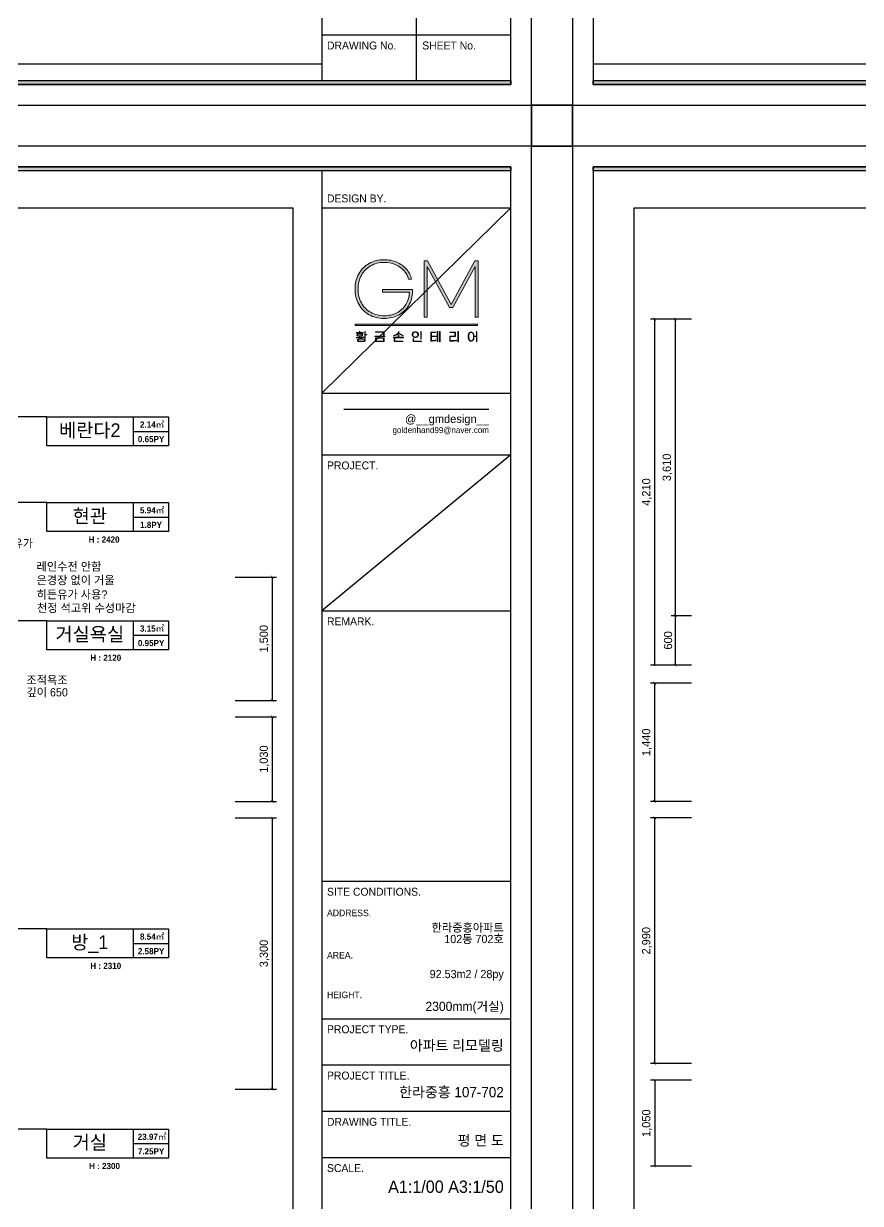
# Model space of a CAD drawing. Header units: inches. Extents: x 4374 to 164780, y 597 to 50243.
# Drawn here: x 19693 to 29878, y 21529 to 35886 of the extents above; entities that cross this region are included whole.
import ezdxf
from ezdxf.enums import TextEntityAlignment as Align

# ---------------------------------------------------------------- set-up
doc = ezdxf.new("R2010")
doc.units = ezdxf.units.IN
doc.header["$LTSCALE"] = 50
doc.header["$MEASUREMENT"] = 0
doc.header["$PDSIZE"] = 700.071425
for name, color, linetype in [('0-ELC TEXT', 7, 'Continuous'), ('03-TEXT', 3, 'Continuous'), ('06-FUR', 6, 'Continuous'), ('07-DIM', 5, 'Continuous'), ('_U+B808_U+C774_U+C5B4 2', 7, 'Continuous'), ('F-SYM', 7, 'Continuous'), ('FORM(YOURNAME)-11', 1, 'Continuous'), ('FORM(YOURNAME)-11 @ 1', 1, 'Continuous')]:
    doc.layers.add(name, color=color, linetype=linetype)
doc.styles.add('YOURNAME', font='HY울릉도M.TTF')
doc.styles.add('넥슨고딕', font='NEXONLv1GothicBold.ttf')
doc.styles.add('마감재', font='stylu.ttf')
doc.styles.add('코레일둥고', font='Korail_Round_Gothic_Medium.ttf')
doc.dimstyles.new('벽치수 Copy of DIM-50', dxfattribs={"dimscale": 50, "dimtxt": 2, "dimasz": 0.7, "dimexe": 1, "dimexo": 1, "dimgap": 0.7, "dimtad": 1, "dimdec": 0, "dimzin": 1, "dimdsep": 46, "dimlunit": 6, "dimtxsty": '마감재', "dimblk": 'ARCHTICK', "dimcen": -0.09, "dimclrd": 256, "dimclre": 256, "dimclrt": 3, "dimadec": 0, "dimazin": 0, "dimtfac": 1, "dimtdec": 0, "dimtix": 1, "dimtmove": 2, "dimatfit": 0, "dimldrblk": 'ARCHTICK', "dimfxl": 0, "dimtolj": 1, "dimtzin": 0, "dimarcsym": 0})

# ---------------------------------------------------------------- blocks, each defined once
blk = doc.blocks.new('block 29')
at = {"layer": '_U+B808_U+C774_U+C5B4 2'}
h = blk.add_hatch(color=35, dxfattribs=at)
h.dxf.hatch_style = 2
edge = h.paths.add_edge_path()
edge.add_spline(control_points=[(626.29, -130.32), (626.06, -130.35), (625.8, -130.36), (625.5, -130.36), (625.5, -130.36), (624.38, -130.36), (624.38, -130.36), (624.38, -130.36), (624.38, -130.21), (624.38, -130.21), (624.38, -130.21), (625.42, -130.21), (625.42, -130.21), (625.42, -130.21), (625.42, -129.89), (625.42, -129.89), (625.16, -129.88), (624.96, -129.84), (624.81, -129.76), (624.66, -129.68), (624.58, -129.57), (624.58, -129.44), (624.58, -129.3), (624.66, -129.19), (624.83, -129.1), (625, -129.02), (625.22, -128.98), (625.5, -128.98), (625.79, -128.98), (626.01, -129.02), (626.18, -129.1), (626.34, -129.19), (626.43, -129.3), (626.43, -129.44), (626.43, -129.57), (626.35, -129.68), (626.2, -129.76), (626.05, -129.84), (625.84, -129.89), (625.58, -129.89), (625.58, -129.89), (625.58, -130.21), (625.58, -130.21), (626.18, -130.2), (626.58, -130.16), (626.78, -130.07), (626.78, -130.07), (626.78, -130.22), (626.78, -130.22), (626.68, -130.27), (626.51, -130.3), (626.29, -130.32)], knot_values=[0, 0, 0, 0, 1, 1, 1, 2, 2, 2, 3, 3, 3, 4, 4, 4, 5, 5, 5, 6, 6, 6, 7, 7, 7, 8, 8, 8, 9, 9, 9, 10, 10, 10, 11, 11, 11, 12, 12, 12, 13, 13, 13, 14, 14, 14, 15, 15, 15, 16, 16, 16, 17, 17, 17, 17], degree=3, periodic=0)
h.paths.add_polyline_path([(626.62, -128.8), (624.41, -128.8), (624.41, -128.65), (625.41, -128.65), (625.41, -128.24), (625.58, -128.24), (625.58, -128.65), (626.62, -128.65)])
edge = h.paths.add_edge_path()
edge.add_spline(control_points=[(626.98, -130.76), (627.24, -130.83), (627.37, -130.96), (627.37, -131.13), (627.37, -131.3), (627.24, -131.42), (626.98, -131.5), (626.72, -131.57), (626.39, -131.61), (626, -131.61), (625.61, -131.61), (625.28, -131.57), (625.02, -131.5), (624.76, -131.42), (624.63, -131.3), (624.63, -131.13), (624.63, -130.96), (624.76, -130.83), (625.02, -130.76), (625.28, -130.68), (625.61, -130.65), (626, -130.65), (626.39, -130.65), (626.72, -130.68), (626.98, -130.76)], knot_values=[0, 0, 0, 0, 1, 1, 1, 2, 2, 2, 3, 3, 3, 4, 4, 4, 5, 5, 5, 6, 6, 6, 7, 7, 7, 8, 8, 8, 8], degree=3, periodic=0)
edge = h.paths.add_edge_path()
edge.add_spline(control_points=[(624.95, -129.67), (625.09, -129.72), (625.27, -129.75), (625.5, -129.75), (625.73, -129.75), (625.92, -129.72), (626.06, -129.67), (626.2, -129.61), (626.27, -129.53), (626.27, -129.44), (626.27, -129.34), (626.2, -129.27), (626.06, -129.21), (625.92, -129.15), (625.73, -129.13), (625.5, -129.13), (625.27, -129.13), (625.09, -129.15), (624.95, -129.21), (624.81, -129.27), (624.74, -129.34), (624.74, -129.44), (624.74, -129.53), (624.81, -129.61), (624.95, -129.67)], knot_values=[0, 0, 0, 0, 1, 1, 1, 2, 2, 2, 3, 3, 3, 4, 4, 4, 5, 5, 5, 6, 6, 6, 7, 7, 7, 8, 8, 8, 8], degree=3, periodic=0)
edge = h.paths.add_edge_path()
edge.add_spline(control_points=[(626.83, -131.38), (627.08, -131.33), (627.2, -131.25), (627.2, -131.13), (627.2, -131.01), (627.08, -130.92), (626.83, -130.87), (626.59, -130.82), (626.31, -130.79), (626, -130.79), (625.69, -130.79), (625.41, -130.82), (625.17, -130.87), (624.92, -130.92), (624.8, -131.01), (624.8, -131.13), (624.8, -131.25), (624.92, -131.33), (625.17, -131.38), (625.41, -131.44), (625.69, -131.46), (626, -131.46), (626.31, -131.46), (626.59, -131.44), (626.83, -131.38)], knot_values=[0, 0, 0, 0, 1, 1, 1, 2, 2, 2, 3, 3, 3, 4, 4, 4, 5, 5, 5, 6, 6, 6, 7, 7, 7, 8, 8, 8, 8], degree=3, periodic=0)
h.paths.add_polyline_path([(627.8, -129.28), (627.8, -129.43), (627.29, -129.43), (627.29, -130.53), (627.13, -130.53), (627.13, -128.32), (627.29, -128.32), (627.29, -129.28)])
h = blk.add_hatch(color=35, dxfattribs=at)
h.dxf.hatch_style = 2
h.paths.add_polyline_path([(633.67, -129.92), (630.41, -129.92), (630.41, -129.77), (633.67, -129.77)])
h.paths.add_polyline_path([(633.4, -129.51), (633.24, -129.51), (633.24, -128.55), (630.66, -128.55), (630.66, -128.4), (633.4, -128.4)])
h.paths.add_polyline_path([(633.41, -131.54), (630.67, -131.54), (630.67, -130.36), (633.41, -130.36)])
h.paths.add_polyline_path([(633.25, -131.39), (633.25, -130.51), (630.83, -130.51), (630.83, -131.39)])
h = blk.add_hatch(color=35, dxfattribs=at)
h.dxf.hatch_style = 2
h.paths.add_polyline_path([(639.69, -130.16), (639.69, -130.31), (636.44, -130.31), (636.44, -130.16), (637.98, -130.16), (637.98, -129.51), (638.15, -129.51), (638.15, -130.16)])
edge = h.paths.add_edge_path()
edge.add_spline(control_points=[(637.36, -129.47), (637.09, -129.61), (636.83, -129.68), (636.58, -129.68), (636.58, -129.68), (636.58, -129.53), (636.58, -129.53), (636.8, -129.52), (637.02, -129.46), (637.24, -129.35), (637.47, -129.24), (637.66, -129.08), (637.83, -128.89), (638, -128.7), (638.1, -128.49), (638.15, -128.26), (638.15, -128.26), (638.31, -128.28), (638.31, -128.28), (638.27, -128.46), (638.21, -128.63), (638.1, -128.79), (638.1, -128.79), (639.55, -129.58), (639.55, -129.58), (639.55, -129.58), (639.48, -129.71), (639.48, -129.71), (639.48, -129.71), (638.01, -128.93), (638.01, -128.93), (637.84, -129.15), (637.62, -129.33), (637.36, -129.47)], knot_values=[0, 0, 0, 0, 1, 1, 1, 2, 2, 2, 3, 3, 3, 4, 4, 4, 5, 5, 5, 6, 6, 6, 7, 7, 7, 8, 8, 8, 9, 9, 9, 10, 10, 10, 11, 11, 11, 11], degree=3, periodic=0)
h.paths.add_polyline_path([(636.86, -131.39), (639.51, -131.39), (639.51, -131.54), (636.7, -131.54), (636.7, -130.65), (636.86, -130.65)])
h = blk.add_hatch(color=35, dxfattribs=at)
h.dxf.hatch_style = 2
edge = h.paths.add_edge_path()
edge.add_spline(control_points=[(644.09, -128.5), (644.24, -128.59), (644.35, -128.7), (644.43, -128.84), (644.51, -128.98), (644.55, -129.14), (644.55, -129.31), (644.55, -129.49), (644.51, -129.65), (644.43, -129.79), (644.35, -129.93), (644.24, -130.04), (644.09, -130.13), (643.93, -130.21), (643.75, -130.25), (643.54, -130.25), (643.33, -130.25), (643.15, -130.21), (643, -130.13), (642.85, -130.04), (642.73, -129.93), (642.65, -129.79), (642.57, -129.65), (642.53, -129.49), (642.53, -129.31), (642.53, -129.14), (642.57, -128.98), (642.65, -128.84), (642.73, -128.7), (642.85, -128.59), (643, -128.5), (643.15, -128.42), (643.33, -128.38), (643.54, -128.38), (643.75, -128.38), (643.93, -128.42), (644.09, -128.5)], knot_values=[0, 0, 0, 0, 1, 1, 1, 2, 2, 2, 3, 3, 3, 4, 4, 4, 5, 5, 5, 6, 6, 6, 7, 7, 7, 8, 8, 8, 9, 9, 9, 10, 10, 10, 11, 11, 11, 12, 12, 12, 12], degree=3, periodic=0)
edge = h.paths.add_edge_path()
edge.add_spline(control_points=[(643.1, -128.62), (642.97, -128.69), (642.87, -128.78), (642.8, -128.9), (642.73, -129.02), (642.7, -129.16), (642.7, -129.31), (642.7, -129.47), (642.73, -129.61), (642.8, -129.73), (642.87, -129.85), (642.97, -129.94), (643.1, -130.01), (643.23, -130.07), (643.38, -130.11), (643.54, -130.11), (643.71, -130.11), (643.86, -130.07), (643.99, -130.01), (644.12, -129.94), (644.21, -129.85), (644.28, -129.73), (644.35, -129.61), (644.39, -129.47), (644.39, -129.31), (644.39, -129.16), (644.35, -129.02), (644.28, -128.9), (644.21, -128.78), (644.12, -128.69), (643.99, -128.62), (643.86, -128.56), (643.71, -128.52), (643.54, -128.52), (643.38, -128.52), (643.23, -128.56), (643.1, -128.62)], knot_values=[0, 0, 0, 0, 1, 1, 1, 2, 2, 2, 3, 3, 3, 4, 4, 4, 5, 5, 5, 6, 6, 6, 7, 7, 7, 8, 8, 8, 9, 9, 9, 10, 10, 10, 11, 11, 11, 12, 12, 12, 12], degree=3, periodic=0)
h.paths.add_polyline_path([(642.98, -131.39), (645.58, -131.39), (645.58, -131.54), (642.82, -131.54), (642.82, -130.53), (642.98, -130.53)])
h.paths.add_polyline_path([(645.45, -130.78), (645.29, -130.78), (645.29, -128.32), (645.45, -128.32)])
h = blk.add_hatch(color=35, dxfattribs=at)
h.dxf.hatch_style = 2
edge = h.paths.add_edge_path()
edge.add_spline(control_points=[(649.11, -131.24), (649.37, -131.24), (649.58, -131.22), (649.75, -131.19), (649.92, -131.17), (650.08, -131.12), (650.22, -131.05), (650.22, -131.05), (650.22, -131.21), (650.22, -131.21), (649.97, -131.33), (649.61, -131.39), (649.13, -131.39), (649.13, -131.39), (648.63, -131.39), (648.63, -131.39), (648.63, -131.39), (648.63, -128.48), (648.63, -128.48), (648.63, -128.48), (650.06, -128.48), (650.06, -128.48), (650.06, -128.48), (650.06, -128.63), (650.06, -128.63), (650.06, -128.63), (648.79, -128.63), (648.79, -128.63), (648.79, -128.63), (648.79, -129.81), (648.79, -129.81), (648.79, -129.81), (649.87, -129.81), (649.87, -129.81), (649.87, -129.81), (649.87, -129.96), (649.87, -129.96), (649.87, -129.96), (648.79, -129.96), (648.79, -129.96), (648.79, -129.96), (648.79, -131.24), (648.79, -131.24), (648.79, -131.24), (649.11, -131.24), (649.11, -131.24)], knot_values=[0, 0, 0, 0, 1, 1, 1, 2, 2, 2, 3, 3, 3, 4, 4, 4, 5, 5, 5, 6, 6, 6, 7, 7, 7, 8, 8, 8, 9, 9, 9, 10, 10, 10, 11, 11, 11, 12, 12, 12, 13, 13, 13, 14, 14, 14, 15, 15, 15, 15], degree=3, periodic=0)
h.paths.add_polyline_path([(650.64, -128.35), (650.8, -128.35), (650.8, -131.56), (650.64, -131.56), (650.64, -129.94), (650.06, -129.94), (650.06, -129.79), (650.64, -129.79)])
h.paths.add_polyline_path([(651.57, -128.32), (651.57, -131.62), (651.41, -131.62), (651.41, -128.32)])
h = blk.add_hatch(color=35, dxfattribs=at)
h.dxf.hatch_style = 2
edge = h.paths.add_edge_path()
edge.add_spline(control_points=[(656.55, -129.97), (656.55, -129.97), (654.9, -129.97), (654.9, -129.97), (654.9, -129.97), (654.9, -131.24), (654.9, -131.24), (654.9, -131.24), (656.08, -131.24), (656.08, -131.24), (656.23, -131.24), (656.39, -131.22), (656.55, -131.19), (656.7, -131.17), (656.83, -131.13), (656.93, -131.08), (656.93, -131.08), (656.93, -131.23), (656.93, -131.23), (656.83, -131.28), (656.71, -131.32), (656.55, -131.34), (656.4, -131.37), (656.24, -131.39), (656.08, -131.39), (656.08, -131.39), (654.74, -131.39), (654.74, -131.39), (654.74, -131.39), (654.74, -129.82), (654.74, -129.82), (654.74, -129.82), (656.39, -129.82), (656.39, -129.82), (656.39, -129.82), (656.39, -128.63), (656.39, -128.63), (656.39, -128.63), (654.73, -128.63), (654.73, -128.63), (654.73, -128.63), (654.73, -128.48), (654.73, -128.48), (654.73, -128.48), (656.55, -128.48), (656.55, -128.48), (656.55, -128.48), (656.55, -129.97), (656.55, -129.97)], knot_values=[0, 0, 0, 0, 1, 1, 1, 2, 2, 2, 3, 3, 3, 4, 4, 4, 5, 5, 5, 6, 6, 6, 7, 7, 7, 8, 8, 8, 9, 9, 9, 10, 10, 10, 11, 11, 11, 12, 12, 12, 13, 13, 13, 14, 14, 14, 15, 15, 15, 16, 16, 16, 16], degree=3, periodic=0)
h.paths.add_polyline_path([(657.51, -131.62), (657.34, -131.62), (657.34, -128.32), (657.51, -128.32)])
h = blk.add_hatch(color=35, dxfattribs=at)
h.dxf.hatch_style = 2
edge = h.paths.add_edge_path()
edge.add_spline(control_points=[(663.56, -128.32), (663.56, -128.32), (663.56, -131.62), (663.56, -131.62), (663.56, -131.62), (663.4, -131.62), (663.4, -131.62), (663.4, -131.62), (663.4, -129.94), (663.4, -129.94), (663.4, -129.94), (662.6, -129.94), (662.6, -129.94), (662.6, -130.27), (662.56, -130.54), (662.48, -130.77), (662.4, -130.99), (662.29, -131.16), (662.14, -131.27), (662, -131.38), (661.84, -131.43), (661.65, -131.43), (661.47, -131.43), (661.3, -131.38), (661.16, -131.27), (661.02, -131.16), (660.91, -130.99), (660.82, -130.76), (660.74, -130.54), (660.7, -130.26), (660.7, -129.93), (660.7, -129.6), (660.74, -129.33), (660.82, -129.1), (660.91, -128.88), (661.02, -128.71), (661.16, -128.6), (661.3, -128.49), (661.47, -128.43), (661.65, -128.43), (661.83, -128.43), (661.99, -128.48), (662.13, -128.58), (662.26, -128.68), (662.37, -128.83), (662.46, -129.04), (662.54, -129.24), (662.59, -129.5), (662.6, -129.79), (662.6, -129.79), (663.4, -129.79), (663.4, -129.79), (663.4, -129.79), (663.4, -128.32), (663.4, -128.32), (663.4, -128.32), (663.56, -128.32), (663.56, -128.32)], knot_values=[0, 0, 0, 0, 1, 1, 1, 2, 2, 2, 3, 3, 3, 4, 4, 4, 5, 5, 5, 6, 6, 6, 7, 7, 7, 8, 8, 8, 9, 9, 9, 10, 10, 10, 11, 11, 11, 12, 12, 12, 13, 13, 13, 14, 14, 14, 15, 15, 15, 16, 16, 16, 17, 17, 17, 18, 18, 18, 19, 19, 19, 19], degree=3, periodic=0)
edge = h.paths.add_edge_path()
edge.add_spline(control_points=[(662.06, -131.13), (662.18, -131.03), (662.27, -130.88), (662.34, -130.68), (662.4, -130.48), (662.44, -130.23), (662.44, -129.93), (662.44, -129.64), (662.4, -129.39), (662.34, -129.19), (662.27, -128.98), (662.18, -128.83), (662.06, -128.73), (661.94, -128.63), (661.8, -128.58), (661.65, -128.58), (661.5, -128.58), (661.37, -128.63), (661.25, -128.73), (661.13, -128.83), (661.04, -128.98), (660.97, -129.19), (660.9, -129.39), (660.87, -129.64), (660.87, -129.93), (660.87, -130.23), (660.9, -130.48), (660.97, -130.68), (661.04, -130.88), (661.13, -131.03), (661.25, -131.13), (661.37, -131.23), (661.5, -131.28), (661.65, -131.28), (661.8, -131.28), (661.94, -131.23), (662.06, -131.13)], knot_values=[0, 0, 0, 0, 1, 1, 1, 2, 2, 2, 3, 3, 3, 4, 4, 4, 5, 5, 5, 6, 6, 6, 7, 7, 7, 8, 8, 8, 9, 9, 9, 10, 10, 10, 11, 11, 11, 12, 12, 12, 12], degree=3, periodic=0)
at = {"layer": '_U+B808_U+C774_U+C5B4 2', "lineweight": 0}
for points in [[(626.62, -128.8), (624.41, -128.8), (624.41, -128.65), (625.41, -128.65), (625.41, -128.24), (625.58, -128.24), (625.58, -128.65), (626.62, -128.65), (626.62, -128.8)], [(627.8, -129.28), (627.8, -129.43), (627.29, -129.43), (627.29, -130.53), (627.13, -130.53), (627.13, -128.32), (627.29, -128.32), (627.29, -129.28), (627.8, -129.28)], [(633.67, -129.92), (630.41, -129.92), (630.41, -129.77), (633.67, -129.77), (633.67, -129.92)], [(633.4, -129.51), (633.24, -129.51), (633.24, -128.55), (630.66, -128.55), (630.66, -128.4), (633.4, -128.4), (633.4, -129.51)], [(639.69, -130.16), (639.69, -130.31), (636.44, -130.31), (636.44, -130.16), (637.98, -130.16), (637.98, -129.51), (638.15, -129.51), (638.15, -130.16), (639.69, -130.16)], [(645.45, -130.78), (645.29, -130.78), (645.29, -128.32), (645.45, -128.32), (645.45, -130.78)], [(650.64, -128.35), (650.8, -128.35), (650.8, -131.56), (650.64, -131.56), (650.64, -129.94), (650.06, -129.94), (650.06, -129.79), (650.64, -129.79), (650.64, -128.35)], [(651.57, -128.32), (651.57, -131.62), (651.41, -131.62), (651.41, -128.32), (651.57, -128.32)], [(657.51, -131.62), (657.34, -131.62), (657.34, -128.32), (657.51, -128.32), (657.51, -131.62)], [(633.41, -131.54), (630.67, -131.54), (630.67, -130.36), (633.41, -130.36), (633.41, -131.54)], [(633.25, -131.39), (633.25, -130.51), (630.83, -130.51), (630.83, -131.39), (633.25, -131.39)], [(636.86, -131.39), (639.51, -131.39), (639.51, -131.54), (636.7, -131.54), (636.7, -130.65), (636.86, -130.65), (636.86, -131.39)], [(642.98, -131.39), (645.58, -131.39), (645.58, -131.54), (642.82, -131.54), (642.82, -130.53), (642.98, -130.53), (642.98, -131.39)]]:
    blk.add_lwpolyline(points, dxfattribs=at)
for points, knots in [([(626.29, -130.32), (626.06, -130.35), (625.8, -130.36), (625.5, -130.36), (625.5, -130.36), (624.38, -130.36), (624.38, -130.36), (624.38, -130.36), (624.38, -130.21), (624.38, -130.21), (624.38, -130.21), (625.42, -130.21), (625.42, -130.21), (625.42, -130.21), (625.42, -129.89), (625.42, -129.89), (625.16, -129.88), (624.96, -129.84), (624.81, -129.76), (624.66, -129.68), (624.58, -129.57), (624.58, -129.44), (624.58, -129.3), (624.66, -129.19), (624.83, -129.1), (625, -129.02), (625.22, -128.98), (625.5, -128.98), (625.79, -128.98), (626.01, -129.02), (626.18, -129.1), (626.34, -129.19), (626.43, -129.3), (626.43, -129.44), (626.43, -129.57), (626.35, -129.68), (626.2, -129.76), (626.05, -129.84), (625.84, -129.89), (625.58, -129.89), (625.58, -129.89), (625.58, -130.21), (625.58, -130.21), (626.18, -130.2), (626.58, -130.16), (626.78, -130.07), (626.78, -130.07), (626.78, -130.22), (626.78, -130.22), (626.68, -130.27), (626.51, -130.3), (626.29, -130.32)], [0, 0, 0, 0, 1, 1, 1, 2, 2, 2, 3, 3, 3, 4, 4, 4, 5, 5, 5, 6, 6, 6, 7, 7, 7, 8, 8, 8, 9, 9, 9, 10, 10, 10, 11, 11, 11, 12, 12, 12, 13, 13, 13, 14, 14, 14, 15, 15, 15, 16, 16, 16, 17, 17, 17, 17]), ([(624.95, -129.67), (625.09, -129.72), (625.27, -129.75), (625.5, -129.75), (625.73, -129.75), (625.92, -129.72), (626.06, -129.67), (626.2, -129.61), (626.27, -129.53), (626.27, -129.44), (626.27, -129.34), (626.2, -129.27), (626.06, -129.21), (625.92, -129.15), (625.73, -129.13), (625.5, -129.13), (625.27, -129.13), (625.09, -129.15), (624.95, -129.21), (624.81, -129.27), (624.74, -129.34), (624.74, -129.44), (624.74, -129.53), (624.81, -129.61), (624.95, -129.67)], [0, 0, 0, 0, 1, 1, 1, 2, 2, 2, 3, 3, 3, 4, 4, 4, 5, 5, 5, 6, 6, 6, 7, 7, 7, 8, 8, 8, 8]), ([(637.36, -129.47), (637.09, -129.61), (636.83, -129.68), (636.58, -129.68), (636.58, -129.68), (636.58, -129.53), (636.58, -129.53), (636.8, -129.52), (637.02, -129.46), (637.24, -129.35), (637.47, -129.24), (637.66, -129.08), (637.83, -128.89), (638, -128.7), (638.1, -128.49), (638.15, -128.26), (638.15, -128.26), (638.31, -128.28), (638.31, -128.28), (638.27, -128.46), (638.21, -128.63), (638.1, -128.79), (638.1, -128.79), (639.55, -129.58), (639.55, -129.58), (639.55, -129.58), (639.48, -129.71), (639.48, -129.71), (639.48, -129.71), (638.01, -128.93), (638.01, -128.93), (637.84, -129.15), (637.62, -129.33), (637.36, -129.47)], [0, 0, 0, 0, 1, 1, 1, 2, 2, 2, 3, 3, 3, 4, 4, 4, 5, 5, 5, 6, 6, 6, 7, 7, 7, 8, 8, 8, 9, 9, 9, 10, 10, 10, 11, 11, 11, 11]), ([(644.09, -128.5), (644.24, -128.59), (644.35, -128.7), (644.43, -128.84), (644.51, -128.98), (644.55, -129.14), (644.55, -129.31), (644.55, -129.49), (644.51, -129.65), (644.43, -129.79), (644.35, -129.93), (644.24, -130.04), (644.09, -130.13), (643.93, -130.21), (643.75, -130.25), (643.54, -130.25), (643.33, -130.25), (643.15, -130.21), (643, -130.13), (642.85, -130.04), (642.73, -129.93), (642.65, -129.79), (642.57, -129.65), (642.53, -129.49), (642.53, -129.31), (642.53, -129.14), (642.57, -128.98), (642.65, -128.84), (642.73, -128.7), (642.85, -128.59), (643, -128.5), (643.15, -128.42), (643.33, -128.38), (643.54, -128.38), (643.75, -128.38), (643.93, -128.42), (644.09, -128.5)], [0, 0, 0, 0, 1, 1, 1, 2, 2, 2, 3, 3, 3, 4, 4, 4, 5, 5, 5, 6, 6, 6, 7, 7, 7, 8, 8, 8, 9, 9, 9, 10, 10, 10, 11, 11, 11, 12, 12, 12, 12]), ([(643.1, -128.62), (642.97, -128.69), (642.87, -128.78), (642.8, -128.9), (642.73, -129.02), (642.7, -129.16), (642.7, -129.31), (642.7, -129.47), (642.73, -129.61), (642.8, -129.73), (642.87, -129.85), (642.97, -129.94), (643.1, -130.01), (643.23, -130.07), (643.38, -130.11), (643.54, -130.11), (643.71, -130.11), (643.86, -130.07), (643.99, -130.01), (644.12, -129.94), (644.21, -129.85), (644.28, -129.73), (644.35, -129.61), (644.39, -129.47), (644.39, -129.31), (644.39, -129.16), (644.35, -129.02), (644.28, -128.9), (644.21, -128.78), (644.12, -128.69), (643.99, -128.62), (643.86, -128.56), (643.71, -128.52), (643.54, -128.52), (643.38, -128.52), (643.23, -128.56), (643.1, -128.62)], [0, 0, 0, 0, 1, 1, 1, 2, 2, 2, 3, 3, 3, 4, 4, 4, 5, 5, 5, 6, 6, 6, 7, 7, 7, 8, 8, 8, 9, 9, 9, 10, 10, 10, 11, 11, 11, 12, 12, 12, 12]), ([(649.11, -131.24), (649.37, -131.24), (649.58, -131.22), (649.75, -131.19), (649.92, -131.17), (650.08, -131.12), (650.22, -131.05), (650.22, -131.05), (650.22, -131.21), (650.22, -131.21), (649.97, -131.33), (649.61, -131.39), (649.13, -131.39), (649.13, -131.39), (648.63, -131.39), (648.63, -131.39), (648.63, -131.39), (648.63, -128.48), (648.63, -128.48), (648.63, -128.48), (650.06, -128.48), (650.06, -128.48), (650.06, -128.48), (650.06, -128.63), (650.06, -128.63), (650.06, -128.63), (648.79, -128.63), (648.79, -128.63), (648.79, -128.63), (648.79, -129.81), (648.79, -129.81), (648.79, -129.81), (649.87, -129.81), (649.87, -129.81), (649.87, -129.81), (649.87, -129.96), (649.87, -129.96), (649.87, -129.96), (648.79, -129.96), (648.79, -129.96), (648.79, -129.96), (648.79, -131.24), (648.79, -131.24), (648.79, -131.24), (649.11, -131.24), (649.11, -131.24)], [0, 0, 0, 0, 1, 1, 1, 2, 2, 2, 3, 3, 3, 4, 4, 4, 5, 5, 5, 6, 6, 6, 7, 7, 7, 8, 8, 8, 9, 9, 9, 10, 10, 10, 11, 11, 11, 12, 12, 12, 13, 13, 13, 14, 14, 14, 15, 15, 15, 15]), ([(656.55, -129.97), (656.55, -129.97), (654.9, -129.97), (654.9, -129.97), (654.9, -129.97), (654.9, -131.24), (654.9, -131.24), (654.9, -131.24), (656.08, -131.24), (656.08, -131.24), (656.23, -131.24), (656.39, -131.22), (656.55, -131.19), (656.7, -131.17), (656.83, -131.13), (656.93, -131.08), (656.93, -131.08), (656.93, -131.23), (656.93, -131.23), (656.83, -131.28), (656.71, -131.32), (656.55, -131.34), (656.4, -131.37), (656.24, -131.39), (656.08, -131.39), (656.08, -131.39), (654.74, -131.39), (654.74, -131.39), (654.74, -131.39), (654.74, -129.82), (654.74, -129.82), (654.74, -129.82), (656.39, -129.82), (656.39, -129.82), (656.39, -129.82), (656.39, -128.63), (656.39, -128.63), (656.39, -128.63), (654.73, -128.63), (654.73, -128.63), (654.73, -128.63), (654.73, -128.48), (654.73, -128.48), (654.73, -128.48), (656.55, -128.48), (656.55, -128.48), (656.55, -128.48), (656.55, -129.97), (656.55, -129.97)], [0, 0, 0, 0, 1, 1, 1, 2, 2, 2, 3, 3, 3, 4, 4, 4, 5, 5, 5, 6, 6, 6, 7, 7, 7, 8, 8, 8, 9, 9, 9, 10, 10, 10, 11, 11, 11, 12, 12, 12, 13, 13, 13, 14, 14, 14, 15, 15, 15, 16, 16, 16, 16]), ([(663.56, -128.32), (663.56, -128.32), (663.56, -131.62), (663.56, -131.62), (663.56, -131.62), (663.4, -131.62), (663.4, -131.62), (663.4, -131.62), (663.4, -129.94), (663.4, -129.94), (663.4, -129.94), (662.6, -129.94), (662.6, -129.94), (662.6, -130.27), (662.56, -130.54), (662.48, -130.77), (662.4, -130.99), (662.29, -131.16), (662.14, -131.27), (662, -131.38), (661.84, -131.43), (661.65, -131.43), (661.47, -131.43), (661.3, -131.38), (661.16, -131.27), (661.02, -131.16), (660.91, -130.99), (660.82, -130.76), (660.74, -130.54), (660.7, -130.26), (660.7, -129.93), (660.7, -129.6), (660.74, -129.33), (660.82, -129.1), (660.91, -128.88), (661.02, -128.71), (661.16, -128.6), (661.3, -128.49), (661.47, -128.43), (661.65, -128.43), (661.83, -128.43), (661.99, -128.48), (662.13, -128.58), (662.26, -128.68), (662.37, -128.83), (662.46, -129.04), (662.54, -129.24), (662.59, -129.5), (662.6, -129.79), (662.6, -129.79), (663.4, -129.79), (663.4, -129.79), (663.4, -129.79), (663.4, -128.32), (663.4, -128.32), (663.4, -128.32), (663.56, -128.32), (663.56, -128.32)], [0, 0, 0, 0, 1, 1, 1, 2, 2, 2, 3, 3, 3, 4, 4, 4, 5, 5, 5, 6, 6, 6, 7, 7, 7, 8, 8, 8, 9, 9, 9, 10, 10, 10, 11, 11, 11, 12, 12, 12, 13, 13, 13, 14, 14, 14, 15, 15, 15, 16, 16, 16, 17, 17, 17, 18, 18, 18, 19, 19, 19, 19]), ([(662.06, -131.13), (662.18, -131.03), (662.27, -130.88), (662.34, -130.68), (662.4, -130.48), (662.44, -130.23), (662.44, -129.93), (662.44, -129.64), (662.4, -129.39), (662.34, -129.19), (662.27, -128.98), (662.18, -128.83), (662.06, -128.73), (661.94, -128.63), (661.8, -128.58), (661.65, -128.58), (661.5, -128.58), (661.37, -128.63), (661.25, -128.73), (661.13, -128.83), (661.04, -128.98), (660.97, -129.19), (660.9, -129.39), (660.87, -129.64), (660.87, -129.93), (660.87, -130.23), (660.9, -130.48), (660.97, -130.68), (661.04, -130.88), (661.13, -131.03), (661.25, -131.13), (661.37, -131.23), (661.5, -131.28), (661.65, -131.28), (661.8, -131.28), (661.94, -131.23), (662.06, -131.13)], [0, 0, 0, 0, 1, 1, 1, 2, 2, 2, 3, 3, 3, 4, 4, 4, 5, 5, 5, 6, 6, 6, 7, 7, 7, 8, 8, 8, 9, 9, 9, 10, 10, 10, 11, 11, 11, 12, 12, 12, 12]), ([(626.98, -130.76), (627.24, -130.83), (627.37, -130.96), (627.37, -131.13), (627.37, -131.3), (627.24, -131.42), (626.98, -131.5), (626.72, -131.57), (626.39, -131.61), (626, -131.61), (625.61, -131.61), (625.28, -131.57), (625.02, -131.5), (624.76, -131.42), (624.63, -131.3), (624.63, -131.13), (624.63, -130.96), (624.76, -130.83), (625.02, -130.76), (625.28, -130.68), (625.61, -130.65), (626, -130.65), (626.39, -130.65), (626.72, -130.68), (626.98, -130.76)], [0, 0, 0, 0, 1, 1, 1, 2, 2, 2, 3, 3, 3, 4, 4, 4, 5, 5, 5, 6, 6, 6, 7, 7, 7, 8, 8, 8, 8]), ([(626.83, -131.38), (627.08, -131.33), (627.2, -131.25), (627.2, -131.13), (627.2, -131.01), (627.08, -130.92), (626.83, -130.87), (626.59, -130.82), (626.31, -130.79), (626, -130.79), (625.69, -130.79), (625.41, -130.82), (625.17, -130.87), (624.92, -130.92), (624.8, -131.01), (624.8, -131.13), (624.8, -131.25), (624.92, -131.33), (625.17, -131.38), (625.41, -131.44), (625.69, -131.46), (626, -131.46), (626.31, -131.46), (626.59, -131.44), (626.83, -131.38)], [0, 0, 0, 0, 1, 1, 1, 2, 2, 2, 3, 3, 3, 4, 4, 4, 5, 5, 5, 6, 6, 6, 7, 7, 7, 8, 8, 8, 8])]:
    blk.add_open_spline(points, degree=3, knots=knots, dxfattribs=at)
blk = doc.blocks.new('block 30')
at = {"layer": '_U+B808_U+C774_U+C5B4 2'}
h = blk.add_hatch(color=35, dxfattribs=at)
h.dxf.hatch_style = 2
edge = h.paths.add_edge_path()
edge.add_spline(control_points=[(637.53, -105.82), (638.78, -106.37), (639.83, -107.12), (640.66, -108.08), (641.5, -109.03), (642.06, -110.11), (642.35, -111.29), (642.35, -111.29), (641.36, -111.29), (641.36, -111.29), (641.11, -110.26), (640.6, -109.33), (639.84, -108.5), (639.08, -107.68), (638.14, -107.03), (637.02, -106.57), (635.9, -106.11), (634.7, -105.88), (633.42, -105.88), (631.78, -105.88), (630.32, -106.25), (629.04, -106.99), (627.76, -107.73), (626.76, -108.76), (626.05, -110.08), (625.33, -111.4), (624.97, -112.88), (624.97, -114.53), (624.97, -116.2), (625.33, -117.69), (626.05, -119), (626.76, -120.31), (627.77, -121.34), (629.05, -122.08), (630.34, -122.82), (631.82, -123.19), (633.49, -123.19), (634.98, -123.19), (636.34, -122.87), (637.56, -122.23), (638.78, -121.59), (639.75, -120.69), (640.47, -119.53), (641.18, -118.38), (641.57, -117.05), (641.61, -115.55), (641.61, -115.55), (632.88, -115.55), (632.88, -115.55), (632.88, -115.55), (632.88, -114.65), (632.88, -114.65), (632.88, -114.65), (642.63, -114.65), (642.63, -114.65), (642.63, -114.65), (642.63, -115.25), (642.63, -115.25), (642.63, -116.97), (642.23, -118.49), (641.42, -119.84), (640.6, -121.18), (639.49, -122.22), (638.08, -122.96), (636.67, -123.7), (635.11, -124.07), (633.39, -124.07), (631.57, -124.07), (629.95, -123.66), (628.52, -122.85), (627.09, -122.03), (625.98, -120.89), (625.18, -119.44), (624.37, -117.99), (623.97, -116.36), (623.97, -114.53), (623.97, -112.71), (624.37, -111.08), (625.18, -109.63), (625.98, -108.18), (627.09, -107.04), (628.52, -106.22), (629.95, -105.41), (631.57, -105), (633.39, -105), (634.89, -105), (636.27, -105.27), (637.53, -105.82)], knot_values=[0, 0, 0, 0, 1, 1, 1, 2, 2, 2, 3, 3, 3, 4, 4, 4, 5, 5, 5, 6, 6, 6, 7, 7, 7, 8, 8, 8, 9, 9, 9, 10, 10, 10, 11, 11, 11, 12, 12, 12, 13, 13, 13, 14, 14, 14, 15, 15, 15, 16, 16, 16, 17, 17, 17, 18, 18, 18, 19, 19, 19, 20, 20, 20, 21, 21, 21, 22, 22, 22, 23, 23, 23, 24, 24, 24, 25, 25, 25, 26, 26, 26, 27, 27, 27, 28, 28, 28, 29, 29, 29, 29], degree=3, periodic=0)
h = blk.add_hatch(color=35, dxfattribs=at)
h.dxf.hatch_style = 2
h.paths.add_polyline_path([(646.36, -105.39), (647.49, -105.39), (655.18, -119.56), (662.86, -105.39), (663.97, -105.39), (663.97, -123.68), (662.98, -123.68), (662.98, -107.17), (655.73, -120.53), (654.6, -120.53), (647.35, -107.17), (647.35, -123.68), (646.36, -123.68)])
at = {"layer": '_U+B808_U+C774_U+C5B4 2', "lineweight": 0}
blk.add_lwpolyline([(646.36, -105.39), (647.49, -105.39), (655.18, -119.56), (662.86, -105.39), (663.97, -105.39), (663.97, -123.68), (662.98, -123.68), (662.98, -107.17), (655.73, -120.53), (654.6, -120.53), (647.35, -107.17), (647.35, -123.68), (646.36, -123.68), (646.36, -105.39)], dxfattribs=at)
blk.add_open_spline([(637.53, -105.82), (638.78, -106.37), (639.83, -107.12), (640.66, -108.08), (641.5, -109.03), (642.06, -110.11), (642.35, -111.29), (642.35, -111.29), (641.36, -111.29), (641.36, -111.29), (641.11, -110.26), (640.6, -109.33), (639.84, -108.5), (639.08, -107.68), (638.14, -107.03), (637.02, -106.57), (635.9, -106.11), (634.7, -105.88), (633.42, -105.88), (631.78, -105.88), (630.32, -106.25), (629.04, -106.99), (627.76, -107.73), (626.76, -108.76), (626.05, -110.08), (625.33, -111.4), (624.97, -112.88), (624.97, -114.53), (624.97, -116.2), (625.33, -117.69), (626.05, -119), (626.76, -120.31), (627.77, -121.34), (629.05, -122.08), (630.34, -122.82), (631.82, -123.19), (633.49, -123.19), (634.98, -123.19), (636.34, -122.87), (637.56, -122.23), (638.78, -121.59), (639.75, -120.69), (640.47, -119.53), (641.18, -118.38), (641.57, -117.05), (641.61, -115.55), (641.61, -115.55), (632.88, -115.55), (632.88, -115.55), (632.88, -115.55), (632.88, -114.65), (632.88, -114.65), (632.88, -114.65), (642.63, -114.65), (642.63, -114.65), (642.63, -114.65), (642.63, -115.25), (642.63, -115.25), (642.63, -116.97), (642.23, -118.49), (641.42, -119.84), (640.6, -121.18), (639.49, -122.22), (638.08, -122.96), (636.67, -123.7), (635.11, -124.07), (633.39, -124.07), (631.57, -124.07), (629.95, -123.66), (628.52, -122.85), (627.09, -122.03), (625.98, -120.89), (625.18, -119.44), (624.37, -117.99), (623.97, -116.36), (623.97, -114.53), (623.97, -112.71), (624.37, -111.08), (625.18, -109.63), (625.98, -108.18), (627.09, -107.04), (628.52, -106.22), (629.95, -105.41), (631.57, -105), (633.39, -105), (634.89, -105), (636.27, -105.27), (637.53, -105.82)], degree=3, knots=[0, 0, 0, 0, 1, 1, 1, 2, 2, 2, 3, 3, 3, 4, 4, 4, 5, 5, 5, 6, 6, 6, 7, 7, 7, 8, 8, 8, 9, 9, 9, 10, 10, 10, 11, 11, 11, 12, 12, 12, 13, 13, 13, 14, 14, 14, 15, 15, 15, 16, 16, 16, 17, 17, 17, 18, 18, 18, 19, 19, 19, 20, 20, 20, 21, 21, 21, 22, 22, 22, 23, 23, 23, 24, 24, 24, 25, 25, 25, 26, 26, 26, 27, 27, 27, 28, 28, 28, 29, 29, 29, 29], dxfattribs=at)
blk = doc.blocks.new('block 28')
at = {"layer": '_U+B808_U+C774_U+C5B4 2'}
for name in ['block 30', 'block 29']:
    blk.add_blockref(name, (0, 0), dxfattribs=at)
blk = doc.blocks.new('block 27')
at = {"layer": '_U+B808_U+C774_U+C5B4 2'}
h = blk.add_hatch(color=35, dxfattribs=at)
h.dxf.hatch_style = 2
h.paths.add_polyline_path([(663.76, -126.35), (623.97, -126.35), (623.97, -125.94), (663.76, -125.94)])
at = {"layer": '_U+B808_U+C774_U+C5B4 2', "lineweight": 0}
blk.add_lwpolyline([(663.76, -126.35), (623.97, -126.35), (623.97, -125.94), (663.76, -125.94), (663.76, -126.35)], dxfattribs=at)
at = {"layer": '_U+B808_U+C774_U+C5B4 2'}
blk.add_blockref('block 28', (0, 0), dxfattribs=at)
blk = doc.blocks.new('FORM-PLAN')
at = {"layer": 'FORM(YOURNAME)-11'}
h = blk.add_hatch(color=256, dxfattribs=at)
h.dxf.hatch_style = 1
h.paths.add_polyline_path([(-71444, 55115), (10556, 55115), (10556, 54915), (-71444, 54915)])
h.paths.add_polyline_path([(-71444, -2085), (10556, -2085), (10556, -2285), (-71444, -2285)])
at = {"layer": 'Defpoints', "color": 158}
for p, q in [((1346, 54915), (1346, -2085)), ((1346, 53115), (10556, 53115)), ((10556, 53115), (1346, 44093)), ((1346, 44093), (10556, 44093)), ((10556, 41093), (1346, 33504)), ((1346, -1285), (-71444, -1285))]:
    blk.add_line(p, q, dxfattribs=at)
at = {"layer": 'Defpoints', "color": 1}
for points in [[(-72444, 58115), (-72444, 56115), (-74444, 56115)], [(11556, 58115), (11556, 56115), (13556, 56115)], [(-72444, -5285), (-72444, -3285), (-74444, -3285)], [(11556, -5285), (11556, -3285), (13556, -3285)]]:
    blk.add_lwpolyline(points, dxfattribs=at)
at = {"layer": 'Defpoints', "color": 158}
for points in [[(-71444, -2285), (10556, -2285), (10556, 55115), (-71444, 55115)], [(-69444, 53115), (-64, 53115), (-64, 1215), (-69444, 1215)]]:
    blk.add_lwpolyline(points, close=True, dxfattribs=at)
at = {"layer": 'FORM(YOURNAME)-11', "color": 251}
blk.add_line((2415, 43323), (9487, 43323), dxfattribs=at)
at = {"layer": 'FORM(YOURNAME)-11', "color": 14}
for p, q in [((1346, 41093), (10556, 41093)), ((1346, 33504), (10556, 33504)), ((1346, 20344), (10556, 20344)), ((1346, 13651), (10556, 13651)), ((1346, 11398), (10556, 11398)), ((1346, 9146), (10556, 9146)), ((1346, 6893), (10556, 6893)), ((5951, 2388), (5951, -2085)), ((1346, 136), (10556, 136))]:
    blk.add_line(p, q, dxfattribs=at)
at = {"layer": 'FORM(YOURNAME)-11', "color": 250}
blk.add_lwpolyline([(-72444, -3285), (11556, -3285), (11556, 56115), (-72444, 56115)], close=True, dxfattribs=at)
at = {"layer": 'FORM(YOURNAME)-11'}
for points in [[(-71444, 55115), (10556, 55115), (10556, 54915), (-71444, 54915)], [(-71444, -2085), (10556, -2085), (10556, -2285), (-71444, -2285)]]:
    blk.add_lwpolyline(points, close=True, dxfattribs=at)
at = {"layer": '_U+B808_U+C774_U+C5B4 2', "xscale": 150, "yscale": 150, "zscale": 150}
blk.add_blockref('block 27', (-90629, 66345), dxfattribs=at)
at = {"layer": 'FORM(YOURNAME)-11', "color": 14, "style": 'YOURNAME'}
for s, height, p in [('DESIGN BY.', 386.1, (1603, 53577)), ('PROJECT.', 386.1, (1603, 40579)), ('REMARK.', 386.1, (1603, 32989)), ('SITE CONDITIONS.', 386.14, (1603, 19829)), ('PROJECT TYPE.', 386.14, (1603, 13136)), ('PROJECT TITLE.', 386.14, (1603, 10883)), ('DRAWING TITLE.', 386.14, (1603, 8631)), ('SCALE.', 386.1, (1603, 6378)), ('DRAWING No.', 386.14, (1603, -379)), ('SHEET No.', 386.1, (6240, -379))]:
    blk.add_text(s, height=height, dxfattribs=at).set_placement(p, align=Align.MIDDLE_LEFT)
for s, height, width, p in [('@__gmdesign__', 400, 1.03, (9487, 42649)), ('goldenhand99@naver.com', 300, 0.995, (9487, 42154))]:
    blk.add_text(s, height=height, dxfattribs=dict(at, width=width)).set_placement(p, align=Align.RIGHT)
at = {"layer": 'FORM(YOURNAME)-11', "color": 251, "style": 'YOURNAME'}
for s, p in [('ADDRESS.', (1603, 18799)), ('AREA.', (1603, 16740)), ('HEIGHT.', (1603, 14809))]:
    blk.add_text(s, height=321.8, dxfattribs=at).set_placement(p, align=Align.MIDDLE_LEFT)
at = {"layer": 'FORM(YOURNAME)-11', "color": 3, "style": 'YOURNAME'}
for tag, height, p in [('1', 450, (9905, 18188)), ('2', 450, (9905, 17544)), ('3', 450, (9905, 16257)), ('4', 450, (9905, 14326)), ('5', 515, (9905, 12009)), ('6', 515, (9905, 9757)), ('7', 515, (9905, 7504)), ('8', 515, (9905, 5252)), ('9', 515, (9905, 2999)), ('10', 515, (5655, 811)), ('11', 515, (9905, 747)), ('12', 515, (5655, -1441)), ('13', 515, (9905, -1441))]:
    blk.add_attdef(tag, text='', height=height, dxfattribs=at).set_placement(p, align=Align.MIDDLE_RIGHT)
blk = doc.blocks.new('*U574')
at = {"layer": 'F-SYM'}
ref = blk.add_blockref('FORM-PLAN', (22985, 20364), dxfattribs=dict(at, xscale=0.2500000000000001, yscale=0.2500000000000001, zscale=0.2500000000000001))
ref.add_attrib('4', '2300mm(거실)', dxfattribs={"layer": 'FORM(YOURNAME)-11 @ 1', "color": 3, "height": 112.5, "style": 'YOURNAME'}).set_placement((25537, 23927), align=Align.MIDDLE_RIGHT)
ref.add_attrib('3', '92.53m2 / 28py', dxfattribs={"layer": 'FORM(YOURNAME)-11 @ 1', "color": 3, "height": 100, "style": 'YOURNAME'}).set_placement((25537, 24320), align=Align.MIDDLE_RIGHT)
ref.add_attrib('2', '102동 702호', dxfattribs={"layer": 'FORM(YOURNAME)-11 @ 1', "color": 3, "height": 100, "style": 'YOURNAME'}).set_placement((25537, 24746), align=Align.MIDDLE_RIGHT)
ref.add_attrib('1', '한라중흥아파트', dxfattribs={"layer": 'FORM(YOURNAME)-11 @ 1', "color": 3, "height": 100, "style": 'YOURNAME'}).set_placement((25537, 24885), align=Align.MIDDLE_RIGHT)
ref.add_attrib('5', '아파트 리모델링', dxfattribs={"layer": 'FORM(YOURNAME)-11 @ 1', "color": 3, "height": 125, "style": 'YOURNAME'}).set_placement((25537, 23450), align=Align.MIDDLE_RIGHT)
ref.add_attrib('6', '한라중흥 107-702', dxfattribs={"layer": 'FORM(YOURNAME)-11 @ 1', "color": 3, "height": 125, "style": 'YOURNAME'}).set_placement((25537, 22883), align=Align.MIDDLE_RIGHT)
ref.add_attrib('7', '평 면 도', dxfattribs={"layer": 'FORM(YOURNAME)-11 @ 1', "color": 3, "height": 125, "style": 'YOURNAME'}).set_placement((25537, 22295), align=Align.MIDDLE_RIGHT)
ref.add_attrib('8', 'A1:1/00 A3:1/50', dxfattribs={"layer": 'FORM(YOURNAME)-11 @ 1', "color": 3, "height": 150, "style": 'YOURNAME'}).set_placement((25537, 21732), align=Align.MIDDLE_RIGHT)
blk = doc.blocks.new('_ArchTick')
at = {"color": 0, "linetype": 'ByBlock', "const_width": 0.15}
blk.add_lwpolyline([(-0.5, -0.5), (0.5, 0.5)], dxfattribs=at)
blk = doc.blocks.new('*D31')
at = {"layer": '07-DIM', "lineweight": -2}
for p, q in [((22269, 26220), (22769, 26220)), ((22719, 26220), (22719, 22920)), ((22269, 22920), (22769, 22920))]:
    blk.add_line(p, q, dxfattribs=at)
at = {"layer": 'Defpoints', "color": 0}
for p in [(22219, 26220), (22219, 22920), (22719, 22920)]:
    blk.add_point(p, dxfattribs=at)
at = {"layer": '07-DIM', "lineweight": -2, "xscale": 35, "yscale": 35, "zscale": 35}
for p, rotation in [((22719, 26220), 90), ((22719, 22920), 270)]:
    blk.add_blockref('_ArchTick', p, dxfattribs=dict(at, rotation=rotation))
at = {"layer": '07-DIM', "color": 3, "insert": (22625, 24570), "char_height": 100, "attachment_point": 5, "rotation": 90, "style": '마감재'}
blk.add_mtext('\\A1;3,300', dxfattribs=at)
blk = doc.blocks.new('*D32')
at = {"layer": '07-DIM', "lineweight": -2}
for p, q in [((22269, 29150), (22769, 29150)), ((22719, 29150), (22719, 27650)), ((22269, 27650), (22769, 27650))]:
    blk.add_line(p, q, dxfattribs=at)
at = {"layer": 'Defpoints', "color": 0}
for p in [(22219, 29150), (22219, 27650), (22719, 27650)]:
    blk.add_point(p, dxfattribs=at)
at = {"layer": '07-DIM', "lineweight": -2, "xscale": 35, "yscale": 35, "zscale": 35}
for p, rotation in [((22719, 29150), 90), ((22719, 27650), 270)]:
    blk.add_blockref('_ArchTick', p, dxfattribs=dict(at, rotation=rotation))
at = {"layer": '07-DIM', "color": 3, "insert": (22625, 28400), "char_height": 100, "attachment_point": 5, "rotation": 90, "style": '마감재'}
blk.add_mtext('\\A1;1,500', dxfattribs=at)
blk = doc.blocks.new('*D33')
at = {"layer": '07-DIM', "lineweight": -2}
for p, q in [((22269, 27450), (22769, 27450)), ((22719, 27450), (22719, 26420)), ((22269, 26420), (22769, 26420))]:
    blk.add_line(p, q, dxfattribs=at)
at = {"layer": 'Defpoints', "color": 0}
for p in [(22219, 27450), (22219, 26420), (22719, 26420)]:
    blk.add_point(p, dxfattribs=at)
at = {"layer": '07-DIM', "lineweight": -2, "xscale": 35, "yscale": 35, "zscale": 35}
for p, rotation in [((22719, 27450), 90), ((22719, 26420), 270)]:
    blk.add_blockref('_ArchTick', p, dxfattribs=dict(at, rotation=rotation))
at = {"layer": '07-DIM', "color": 3, "insert": (22625, 26935), "char_height": 100, "attachment_point": 5, "rotation": 90, "style": '마감재'}
blk.add_mtext('\\A1;1,030', dxfattribs=at)
blk = doc.blocks.new('*U576')
at = {"layer": 'F-SYM', "xscale": 0.2500000000000001, "yscale": 0.2500000000000001, "zscale": 0.2500000000000001}
blk.add_blockref('FORM-PLAN', (44485, 20364), dxfattribs=at)
blk = doc.blocks.new('*D41')
at = {"layer": '07-DIM', "lineweight": -2}
for p, q in [((27824, 32290), (27324, 32290)), ((27374, 28080), (27374, 32290)), ((27824, 28080), (27324, 28080))]:
    blk.add_line(p, q, dxfattribs=at)
at = {"layer": 'Defpoints', "color": 0}
for p in [(27374, 32290), (27874, 32290), (27874, 28080)]:
    blk.add_point(p, dxfattribs=at)
at = {"layer": '07-DIM', "lineweight": -2, "xscale": 35, "yscale": 35, "zscale": 35}
for p, rotation in [((27374, 32290), 90), ((27374, 28080), 270)]:
    blk.add_blockref('_ArchTick', p, dxfattribs=dict(at, rotation=rotation))
at = {"layer": '07-DIM', "color": 3, "insert": (27280, 30185), "char_height": 100, "attachment_point": 5, "rotation": 90, "style": '마감재'}
blk.add_mtext('\\A1;4,210', dxfattribs=at)
blk = doc.blocks.new('*D42')
at = {"layer": '07-DIM', "lineweight": -2}
for p, q in [((27824, 32290), (27574, 32290)), ((27624, 32290), (27624, 28680)), ((27824, 28680), (27574, 28680))]:
    blk.add_line(p, q, dxfattribs=at)
at = {"layer": 'Defpoints', "color": 0}
for p in [(27874, 32290), (27624, 28680), (27874, 28680)]:
    blk.add_point(p, dxfattribs=at)
at = {"layer": '07-DIM', "lineweight": -2, "xscale": 35, "yscale": 35, "zscale": 35}
for p, rotation in [((27624, 32290), 90), ((27624, 28680), 270)]:
    blk.add_blockref('_ArchTick', p, dxfattribs=dict(at, rotation=rotation))
at = {"layer": '07-DIM', "color": 3, "insert": (27530, 30485), "char_height": 100, "attachment_point": 5, "rotation": 90, "style": '마감재'}
blk.add_mtext('\\A1;3,610', dxfattribs=at)
blk = doc.blocks.new('*D53')
at = {"layer": '07-DIM', "lineweight": -2}
for p, q in [((27824, 28680), (27574, 28680)), ((27624, 28680), (27624, 28080)), ((27824, 28080), (27574, 28080))]:
    blk.add_line(p, q, dxfattribs=at)
at = {"layer": 'Defpoints', "color": 0}
for p in [(27874, 28680), (27624, 28080), (27874, 28080)]:
    blk.add_point(p, dxfattribs=at)
at = {"layer": '07-DIM', "lineweight": -2, "xscale": 35, "yscale": 35, "zscale": 35}
for p, rotation in [((27624, 28680), 90), ((27624, 28080), 270)]:
    blk.add_blockref('_ArchTick', p, dxfattribs=dict(at, rotation=rotation))
at = {"layer": '07-DIM', "color": 3, "insert": (27537, 28380), "char_height": 100, "attachment_point": 5, "rotation": 90, "style": '마감재'}
blk.add_mtext('\\A1;600', dxfattribs=at)
blk = doc.blocks.new('*D54')
at = {"layer": '07-DIM', "lineweight": -2}
for p, q in [((27824, 23030), (27324, 23030)), ((27374, 23030), (27374, 21980)), ((27824, 21980), (27324, 21980))]:
    blk.add_line(p, q, dxfattribs=at)
at = {"layer": 'Defpoints', "color": 0}
for p in [(27874, 23030), (27374, 21980), (27874, 21980)]:
    blk.add_point(p, dxfattribs=at)
at = {"layer": '07-DIM', "lineweight": -2, "xscale": 35, "yscale": 35, "zscale": 35}
for p, rotation in [((27374, 23030), 90), ((27374, 21980), 270)]:
    blk.add_blockref('_ArchTick', p, dxfattribs=dict(at, rotation=rotation))
at = {"layer": '07-DIM', "color": 3, "insert": (27280, 22505), "char_height": 100, "attachment_point": 5, "rotation": 90, "style": '마감재'}
blk.add_mtext('\\A1;1,050', dxfattribs=at)
blk = doc.blocks.new('*D55')
at = {"layer": '07-DIM', "lineweight": -2}
for p, q in [((27824, 26220), (27324, 26220)), ((27374, 23230), (27374, 26220)), ((27824, 23230), (27324, 23230))]:
    blk.add_line(p, q, dxfattribs=at)
at = {"layer": 'Defpoints', "color": 0}
for p in [(27374, 26220), (27874, 26220), (27874, 23230)]:
    blk.add_point(p, dxfattribs=at)
at = {"layer": '07-DIM', "lineweight": -2, "xscale": 35, "yscale": 35, "zscale": 35}
for p, rotation in [((27374, 26220), 90), ((27374, 23230), 270)]:
    blk.add_blockref('_ArchTick', p, dxfattribs=dict(at, rotation=rotation))
at = {"layer": '07-DIM', "color": 3, "insert": (27280, 24725), "char_height": 100, "attachment_point": 5, "rotation": 90, "style": '마감재'}
blk.add_mtext('\\A1;2,990', dxfattribs=at)
blk = doc.blocks.new('*D56')
at = {"layer": '07-DIM', "lineweight": -2}
for p, q in [((27824, 27860), (27324, 27860)), ((27374, 26420), (27374, 27860)), ((27824, 26420), (27324, 26420))]:
    blk.add_line(p, q, dxfattribs=at)
at = {"layer": 'Defpoints', "color": 0}
for p in [(27374, 27860), (27874, 27860), (27874, 26420)]:
    blk.add_point(p, dxfattribs=at)
at = {"layer": '07-DIM', "lineweight": -2, "xscale": 35, "yscale": 35, "zscale": 35}
for p, rotation in [((27374, 27860), 90), ((27374, 26420), 270)]:
    blk.add_blockref('_ArchTick', p, dxfattribs=dict(at, rotation=rotation))
at = {"layer": '07-DIM', "color": 3, "insert": (27280, 27140), "char_height": 100, "attachment_point": 5, "rotation": 90, "style": '마감재'}
blk.add_mtext('\\A1;1,440', dxfattribs=at)
blk = doc.blocks.new('*U577')
at = {"layer": 'F-SYM', "xscale": 0.2500000000000001, "yscale": 0.2500000000000001, "zscale": 0.2500000000000001}
blk.add_blockref('FORM-PLAN', (22985, 35714), dxfattribs=at)
blk = doc.blocks.new('*U585')
at = {"layer": 'F-SYM', "xscale": 0.2500000000000001, "yscale": 0.2500000000000001, "zscale": 0.2500000000000001}
blk.add_blockref('FORM-PLAN', (44485, 35714), dxfattribs=at)

msp = doc.modelspace()

# ---------------------------------------------------------------- linework, layer by layer
at = {"layer": '0-ELC TEXT'}
for p, q in [((19974.2, 31100.8), (15155.5, 31100.8)), ((21031.4, 30747), (21031.4, 31100.8)), ((21031.4, 30923.9), (21456.1, 30923.9)), ((19974.2, 30057.3), (16818.2, 30057.3)), ((21031.4, 29703.5), (21031.4, 30057.3)), ((21031.4, 29880.4), (21456.1, 29880.4)), ((19974.2, 28618.9), (19111, 28618.9)), ((21031.4, 28265.1), (21031.4, 28618.9)), ((21031.4, 28442), (21456.1, 28442)), ((19974.2, 24869.6), (18768.9, 24869.6)), ((21031.4, 24515.8), (21031.4, 24869.6)), ((21031.4, 24692.7), (21456.1, 24692.7)), ((19974.2, 22433.9), (16536.8, 22433.9)), ((21031.4, 22080.1), (21031.4, 22433.9)), ((21031.4, 22257), (21456.1, 22257))]:
    msp.add_line(p, q, dxfattribs=at)
for points in [[(19974.2, 31100.8), (21456.1, 31100.8), (21456.1, 30747), (19974.2, 30747)], [(19974.2, 30057.3), (21456.1, 30057.3), (21456.1, 29703.5), (19974.2, 29703.5)], [(19974.2, 28618.9), (21456.1, 28618.9), (21456.1, 28265.1), (19974.2, 28265.1)], [(19974.2, 24869.6), (21456.1, 24869.6), (21456.1, 24515.8), (19974.2, 24515.8)], [(19974.2, 22433.9), (21456.1, 22433.9), (21456.1, 22080.1), (19974.2, 22080.1)]]:
    msp.add_lwpolyline(points, close=True, dxfattribs=at)

# ---------------------------------------------------------------- block references
at = {"layer": '06-FUR'}
for name in ['*U577', '*U585', '*U574', '*U576']:
    msp.add_blockref(name, (0, 0), dxfattribs=at)

# ---------------------------------------------------------------- texts
at = {"layer": '0-ELC TEXT', "style": '코레일둥고'}
for s, p in [('150각 도무스유가', (18800.8, 29510.5)), ('레인수전 안함', (19850.3, 29228.9)), ('은경장 없이 거울', (19850.3, 29062.3)), ('히든유가 사용?', (19850.3, 28888.4)), ('천정 석고위 수성마감', (19855.1, 28724.5)), ('조적욕조', (19726.5, 27847.6)), ('깊이 650', (19726.5, 27698.2))]:
    msp.add_text(s, height=100, dxfattribs=at).set_placement(p)
at = {"layer": '03-TEXT'}
for s, height, style, p in [('베란다2', 166.67, '코레일둥고', (20498.4, 30854.5)), ('2.14㎡', 75, '넥슨고딕', (21257.1, 30969)), ('0.65PY', 75, '넥슨고딕', (21244.3, 30792.1)), ('5.94㎡', 75, '넥슨고딕', (21257.1, 29925.5)), ('현관', 166.67, '코레일둥고', (20498.4, 29811)), ('1.8PY', 75, '넥슨고딕', (21244.3, 29748.6)), ('H : 2420', 75, '넥슨고딕', (20672.6, 29569.8)), ('3.15㎡', 75, '넥슨고딕', (21257.1, 28487.1)), ('거실욕실', 166.67, '코레일둥고', (20498.4, 28372.6)), ('0.95PY', 75, '넥슨고딕', (21244.3, 28310.2)), ('H : 2120', 75, '넥슨고딕', (20692.8, 28131.4)), ('방_1', 166.67, '코레일둥고', (20498.4, 24623.3)), ('8.54㎡', 75, '넥슨고딕', (21257.1, 24737.8)), ('2.58PY', 75, '넥슨고딕', (21244.3, 24560.9)), ('H : 2310', 75, '넥슨고딕', (20692.8, 24382.1)), ('거실', 166.67, '코레일둥고', (20498.4, 22187.6)), ('23.97㎡', 75, '넥슨고딕', (21257.1, 22302.1)), ('7.25PY', 75, '넥슨고딕', (21244.3, 22125.2)), ('H : 2300', 75, '넥슨고딕', (20677.6, 21946.4))]:
    msp.add_text(s, height=height, dxfattribs=dict(at, style=style)).set_placement(p, align=Align.CENTER)

# ---------------------------------------------------------------- dimensions: what is measured, and where the dimension line sits
at = {"layer": '07-DIM'}
for base, p1, p2, picture, middle in [((27374.4, 32290.1), (27874.4, 28080.1), (27874.4, 32290.1), '*D41', (27280.1, 30185.1)), ((27624.4, 28680.1), (27874.4, 32290.1), (27874.4, 28680.1), '*D42', (27530.1, 30485.1)), ((22719.4, 27650.1), (22219.4, 29150.1), (22219.4, 27650.1), '*D32', (22625.1, 28400.1)), ((27624.4, 28080.1), (27874.4, 28680.1), (27874.4, 28080.1), '*D53', (27537.2, 28380.1)), ((27374.4, 27860.1), (27874.4, 26420.1), (27874.4, 27860.1), '*D56', (27280.1, 27140.1)), ((22719.4, 26420.1), (22219.4, 27450.1), (22219.4, 26420.1), '*D33', (22625.1, 26935.1)), ((22719.4, 22920.1), (22219.4, 26220.1), (22219.4, 22920.1), '*D31', (22625.1, 24570.1)), ((27374.4, 26220.1), (27874.4, 23230.1), (27874.4, 26220.1), '*D55', (27280.1, 24725.1)), ((27374.4, 21980.1), (27874.4, 23030.1), (27874.4, 21980.1), '*D54', (27280.1, 22505.1))]:
    dim = msp.add_linear_dim(base=base, p1=p1, p2=p2, angle=90, dimstyle='벽치수 Copy of DIM-50', dxfattribs=at)
    dim.commit()
    dim.dimension.update_dxf_attribs({"geometry": picture, "text_midpoint": middle})

doc.saveas('drawing.dxf')
